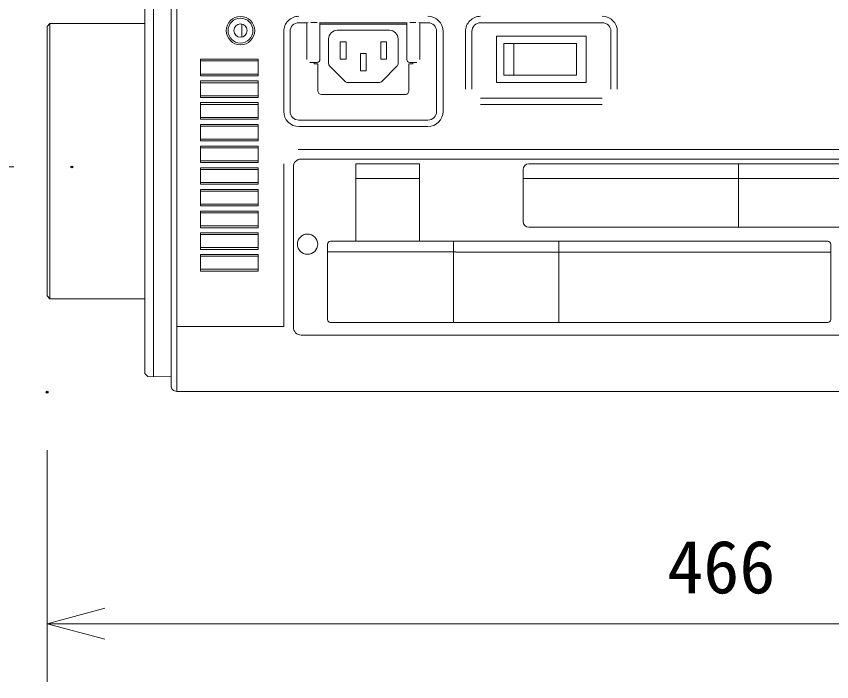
# Model space of a CAD drawing. Units: millimetres, scale not verified. Extents: x -63 to 62, y -57 to 57.
# Drawn here: x 13.53 to 41.7, y -4.92 to 18.06 of the extents above; entities that cross this region are included whole.
import ezdxf
from ezdxf.enums import TextEntityAlignment as Align

# ---------------------------------------------------------------- set-up
doc = ezdxf.new("R2010")
doc.units = ezdxf.units.MM
doc.header["$LTSCALE"] = 0.125
doc.header["$PDMODE"] = 32
doc.header["$PDSIZE"] = 0.0625
for name, color, linetype, lineweight in [('0-0_0', 7, 'Continuous', 18), ('0-4_GAIKEI', 7, 'Continuous', 18), ('0-5_SUNPO', 7, 'Continuous', 18)]:
    doc.layers.add(name, color=color, linetype=linetype, lineweight=lineweight)
doc.layers.add('0-1_DEFPOINTS', color=7, linetype='Continuous')
doc.styles.add('ＭＳ ゴシック', font='')
doc.styles.get('ＭＳ ゴシック').set_extended_font_data('MS Gothic')

# ---------------------------------------------------------------- blocks, each defined once
blk = doc.blocks.new('_OPEN30')
at = {"layer": '0-0_0'}
blk.add_line((0, 0), (-1, 0), dxfattribs=at)
blk.add_lwpolyline([(-1, 0.26795), (0, 0), (-1, -0.26795)], dxfattribs=at)
blk = doc.blocks.new('D12')
at = {"layer": '0-1_DEFPOINTS'}
for p in [(10.6113, 31.6169), (2.6113, 12.9667), (10.6113, 12.9667)]:
    blk.add_point(p, dxfattribs=at)
at = {"layer": '0-5_SUNPO'}
for p, q in [((8.6113, 31.6169), (0.6113, 31.6169)), ((2.6113, 29.6169), (2.6113, 14.9667)), ((8.6113, 12.9667), (0.6113, 12.9667))]:
    blk.add_line(p, q, dxfattribs=at)
at = {"layer": '0-5_SUNPO', "xscale": 2, "yscale": 2}
for p, rotation in [((2.6113, 31.6169), 90), ((2.6113, 12.9667), 270)]:
    blk.add_blockref('_OPEN30', p, dxfattribs=dict(at, rotation=rotation))
at = {"layer": '0-5_SUNPO', "style": 'ＭＳ ゴシック'}
blk.add_text('185.5', height=1.833, rotation=90, dxfattribs=at).set_placement((2.1113, 19.1668), align=Align.BOTTOM_LEFT)
blk = doc.blocks.new('D7')
at = {"layer": '0-1_DEFPOINTS'}
blk.add_point((9.7527, 5.193), dxfattribs=at)
at = {"layer": '0-5_SUNPO'}
for p, q in [((9.7527, 3.193), (9.7527, -4.807)), ((11.7527, -2.807), (54.3527, -2.807))]:
    blk.add_line(p, q, dxfattribs=at)
at = {"layer": '0-5_SUNPO', "xscale": 2, "yscale": 2, "rotation": 180}
blk.add_blockref('_OPEN30', (9.7527, -2.807), dxfattribs=at)
at = {"layer": '0-5_SUNPO', "style": 'ＭＳ ゴシック'}
blk.add_text('466', height=1.833, dxfattribs=at).set_placement((31.1777, -2.307), align=Align.BOTTOM_LEFT)

msp = doc.modelspace()

# ---------------------------------------------------------------- linework, layer by layer
at = {"layer": '0-4_GAIKEI', "color": 1}
for p, q in [((19.0785, 5.1083), (19.0785, 20.6083)), ((18.2785, 20.0957), (18.2785, 5.6209)), ((14.6945, 17.8083), (14.6945, 15.4333)), ((21.3285, 17.3507), (21.3285, 17.7928)), ((23.5746, 17.8402), (23.2931, 17.8402)), ((27.7551, 17.8402), (27.4746, 17.8402)), ((33.7772, 17.8402), (29.5746, 17.8402)), ((22.772, 14.7761), (22.772, 17.5402)), ((22.9931, 17.5402), (22.9931, 14.7761)), ((28.0551, 14.7761), (28.0551, 17.5402)), ((28.2762, 17.5402), (28.2762, 14.7761)), ((29.0535, 15.5401), (29.0535, 17.5402)), ((29.2746, 17.5402), (29.2746, 15.5401)), ((34.0772, 15.5401), (34.0772, 17.5402)), ((34.2983, 17.5402), (34.2983, 15.5401)), ((14.6945, 15.4333), (14.6945, 8.3083)), ((29.5744, 15.2402), (33.7774, 15.2402)), ((33.7774, 15.0192), (29.5744, 15.0192)), ((23.2931, 14.4761), (27.7551, 14.4761)), ((27.7551, 14.255), (23.2931, 14.255)), ((23.2745, 13.4619), (49.2154, 13.4644)), ((22.7758, 7.345), (22.7752, 12.9626)), ((23.375, 13.1322), (49.115, 13.1347)), ((23.105, 12.8622), (23.1055, 7.3222)), ((19.0785, 7.3483), (22.7758, 7.3483)), ((23.3756, 7.0522), (49.1156, 7.0547))]:
    msp.add_line(p, q, dxfattribs=at)
at = {"layer": '0-4_GAIKEI'}
for p, q in [((17.9785, 13.48), (17.9785, 19.9909)), ((14.5945, 17.7083), (14.6945, 17.8083)), ((14.6945, 17.8083), (17.9785, 17.8083)), ((23.5746, 17.8402), (23.6129, 17.8502)), ((23.5746, 16.5682), (23.5746, 17.8402)), ((23.9245, 17.8533), (23.7121, 17.8533)), ((24.0245, 17.8498), (24.0246, 16.5682)), ((27.0233, 17.8402), (24.0258, 17.8402)), ((27.0233, 17.7902), (24.0258, 17.7902)), ((27.0246, 16.5682), (27.0246, 17.8498)), ((27.3371, 17.8533), (27.1246, 17.8533)), ((27.4745, 17.8402), (27.4362, 17.8502)), ((27.4746, 17.8402), (27.4746, 16.5682)), ((14.5945, 17.7083), (14.5945, 15.3833)), ((24.0244, 17.6738), (24.0258, 17.6752)), ((24.0258, 17.5131), (24.0244, 17.5145)), ((24.6246, 17.5782), (26.4246, 17.5782)), ((27.0247, 17.6738), (27.0233, 17.6752)), ((27.0233, 17.5131), (27.0247, 17.5145)), ((24.3246, 17.1282), (24.3246, 17.2782)), ((26.7246, 17.2782), (26.7246, 17.1282)), ((30.1262, 17.3765), (33.2229, 17.3765)), ((30.1262, 15.7798), (30.1262, 17.3765)), ((33.2229, 17.3765), (33.2229, 15.7798)), ((24.3246, 16.4403), (24.3246, 17.1282)), ((24.9246, 17.1782), (24.9246, 16.5782)), ((26.1246, 17.1782), (26.1246, 16.5782)), ((26.1246, 17.1782), (26.3246, 17.1782)), ((26.3246, 17.1782), (26.3246, 16.7782)), ((26.7246, 17.1282), (26.7246, 16.4403)), ((30.3746, 17.1282), (30.3746, 16.0282)), ((30.7246, 17.1282), (30.3746, 17.1282)), ((30.7246, 16.0282), (30.7246, 17.1282)), ((30.7246, 17.1282), (32.8886, 17.1282)), ((32.8886, 16.0282), (32.8886, 17.1282)), ((25.6246, 16.7782), (25.6246, 16.3782)), ((26.3246, 16.5782), (26.3246, 16.7782)), ((19.8979, 16.0078), (19.8979, 16.5791)), ((19.8979, 16.5791), (21.8912, 16.5791)), ((19.8979, 16.5185), (21.8912, 16.5185)), ((21.8912, 16.5791), (21.8912, 16.0078)), ((23.7121, 16.4682), (23.6755, 16.4682)), ((23.9246, 16.4682), (23.7121, 16.4682)), ((23.819, 16.4182), (23.819, 16.4682)), ((23.9531, 16.4182), (23.819, 16.4182)), ((23.9531, 15.4861), (23.9531, 16.4182)), ((25.4246, 16.1782), (25.4246, 16.3782)), ((25.6246, 16.3782), (25.6246, 16.1782)), ((26.1246, 16.5782), (26.3246, 16.5782)), ((27.0968, 16.4182), (27.0972, 15.4862)), ((27.2301, 16.4182), (27.0968, 16.4182)), ((27.3371, 16.4682), (27.1246, 16.4682)), ((27.2301, 16.4682), (27.2301, 16.4182)), ((27.3737, 16.4682), (27.3371, 16.4682)), ((21.8912, 16.0688), (19.8979, 16.0688)), ((24.8806, 15.8221), (24.3685, 16.3342)), ((25.6246, 16.1782), (25.4246, 16.1782)), ((26.6806, 16.3342), (26.1685, 15.8221)), ((21.8912, 16.0078), (19.8979, 16.0078)), ((19.8979, 15.8297), (21.8912, 15.8297)), ((19.8979, 15.2584), (19.8979, 15.8297)), ((21.8912, 15.8297), (21.8912, 15.2584)), ((26.0624, 15.7782), (24.9867, 15.7782)), ((33.2229, 15.7798), (30.1262, 15.7798)), ((30.3746, 16.0282), (30.7246, 16.0282)), ((32.8886, 16.0282), (30.7246, 16.0282)), ((19.8979, 15.7691), (21.8912, 15.7691)), ((14.5945, 15.3833), (14.5945, 8.4083)), ((21.8912, 15.3194), (19.8979, 15.3194)), ((21.8912, 15.2584), (19.8979, 15.2584)), ((26.9772, 15.3661), (24.0731, 15.3661)), ((19.8979, 14.509), (19.8979, 15.0803)), ((19.8979, 15.0803), (21.8912, 15.0803)), ((19.8979, 15.0197), (21.8912, 15.0197)), ((21.8912, 15.0803), (21.8912, 14.509)), ((21.8912, 14.57), (19.8979, 14.57)), ((21.8912, 14.509), (19.8979, 14.509)), ((19.8979, 13.7596), (19.8979, 14.3309)), ((19.8979, 14.3309), (21.8912, 14.3309)), ((19.8979, 14.2703), (21.8912, 14.2703)), ((21.8912, 14.3309), (21.8912, 13.7596)), ((21.8912, 13.8206), (19.8979, 13.8206)), ((21.8912, 13.7596), (19.8979, 13.7596)), ((19.8979, 13.5815), (21.8912, 13.5815)), ((19.8979, 13.0103), (19.8979, 13.5815)), ((21.8912, 13.5815), (21.8912, 13.0103)), ((17.9785, 5.7258), (17.9785, 13.48)), ((19.8979, 13.5209), (21.8912, 13.5209)), ((21.8912, 13.0712), (19.8979, 13.0712)), ((21.8912, 13.0103), (19.8979, 13.0103)), ((27.4609, 12.9661), (25.2609, 12.9661)), ((25.2609, 12.9661), (25.2609, 10.2933)), ((27.4609, 12.9661), (27.4609, 10.2933)), ((45.4561, 12.9661), (31.2403, 12.9661)), ((38.489, 12.9661), (38.489, 10.778)), ((19.8979, 12.2609), (19.8979, 12.8321)), ((19.8979, 12.8321), (21.8912, 12.8321)), ((19.8979, 12.7715), (21.8912, 12.7715)), ((21.8912, 12.8321), (21.8912, 12.2609)), ((31.0403, 10.978), (31.0403, 12.7661)), ((27.4609, 12.466), (25.2609, 12.466)), ((45.5561, 12.466), (31.0403, 12.466)), ((21.8912, 12.3218), (19.8979, 12.3218)), ((21.8912, 12.2609), (19.8979, 12.2609)), ((19.8979, 12.0827), (21.8912, 12.0827)), ((19.8979, 11.5115), (19.8979, 12.0827)), ((19.8979, 12.0221), (21.8912, 12.0221)), ((21.8912, 12.0827), (21.8912, 11.5115)), ((21.8912, 11.5724), (19.8979, 11.5724)), ((21.8912, 11.5115), (19.8979, 11.5115)), ((19.8979, 11.3333), (21.8912, 11.3333)), ((19.8979, 10.7621), (19.8979, 11.3333)), ((19.8979, 11.2727), (21.8912, 11.2727)), ((21.8912, 11.3333), (21.8912, 10.7621)), ((21.8912, 10.823), (19.8979, 10.823)), ((21.8912, 10.7621), (19.8979, 10.7621)), ((45.4561, 10.778), (31.2403, 10.778)), ((19.8979, 10.0127), (19.8979, 10.5839)), ((19.8979, 10.5839), (21.8912, 10.5839)), ((19.8979, 10.5233), (21.8912, 10.5233)), ((21.8912, 10.5839), (21.8912, 10.0127)), ((24.2859, 10.1933), (24.2859, 7.5893)), ((28.7206, 10.2933), (24.3859, 10.2933)), ((28.6341, 7.4893), (28.6341, 10.2933)), ((41.5712, 10.2916), (28.7206, 10.2916)), ((32.2741, 7.4876), (32.2741, 10.2916)), ((41.6712, 10.1916), (41.6712, 7.5876)), ((21.8912, 10.0736), (19.8979, 10.0736)), ((21.8912, 10.0127), (19.8979, 10.0127)), ((28.7206, 9.9226), (24.2859, 9.9226)), ((41.6712, 9.9208), (28.7206, 9.9208)), ((19.8979, 9.8345), (21.8912, 9.8345)), ((19.8979, 9.2633), (19.8979, 9.8345)), ((19.8979, 9.7739), (21.8912, 9.7739)), ((21.8912, 9.8345), (21.8912, 9.2633)), ((21.8912, 9.3242), (19.8979, 9.3242)), ((21.8912, 9.2633), (19.8979, 9.2633)), ((14.6945, 8.3083), (14.5946, 8.4083)), ((17.9785, 8.3083), (14.6945, 8.3083)), ((28.7206, 7.4893), (24.3859, 7.4893)), ((41.5712, 7.4876), (28.7206, 7.4876)), ((18.078, 5.6245), (17.9785, 5.7258)), ((18.078, 5.6245), (18.8785, 5.6101)), ((19.0785, 5.1083), (61.0445, 5.1083))]:
    msp.add_line(p, q, dxfattribs=at)
for points in [[(18.8785, 20.4083), (18.8785, 18.3683), (18.8785, 7.3483), (18.8785, 5.3083)], [(24.9246, 17.1782), (24.7246, 17.1782), (24.7246, 16.7782)], [(24.9246, 16.5782), (24.7246, 16.5782), (24.7246, 16.7782)], [(25.4246, 16.3782), (25.4246, 16.7782), (25.6246, 16.7782)]]:
    msp.add_lwpolyline(points, dxfattribs=at)
at = {"layer": '0-4_GAIKEI', "color": 1}
for radius in [0.4905, 0.43, 0.23]:
    msp.add_circle((21.2785, 17.5683), radius, dxfattribs=at)
at = {"layer": '0-4_GAIKEI'}
msp.add_circle((23.5953, 10.1922), 0.35, dxfattribs=at)
at = {"layer": '0-4_GAIKEI', "color": 1}
for centre, radius, start, end in [((23.2931, 17.5402), 0.5211, 89.99996, 180), ((27.7551, 17.5402), 0.5211, 359.99998, 89.99996), ((29.5746, 17.5402), 0.5211, 89.99996, 180), ((33.7772, 17.5402), 0.5211, 359.99998, 89.99996), ((23.2931, 17.5402), 0.3, 89.99996, 180), ((27.7551, 17.5402), 0.3, 359.99998, 89.99996), ((29.5746, 17.5402), 0.3, 89.99996, 180), ((33.7772, 17.5402), 0.3, 359.99998, 89.99996), ((23.2931, 14.7761), 0.5211, 180, 269.99998), ((23.2931, 14.7761), 0.3, 180, 269.99998), ((27.7551, 14.7761), 0.5211, 270, 359.99998), ((27.7551, 14.7761), 0.3, 270, 359.99998), ((23.375, 12.8622), 0.27, 90.00549, 180.00549), ((23.3755, 7.3222), 0.27, 180.00549, 270.00549)]:
    msp.add_arc(centre, radius, start, end, dxfattribs=at)
at = {"layer": '0-4_GAIKEI'}
for centre, radius, start, end in [((24.6246, 17.2782), 0.3, 89.99996, 180), ((26.4246, 17.2782), 0.3, 359.99998, 89.99996), ((23.9246, 16.5682), 0.1, 270, 0.00129), ((24.4746, 16.4403), 0.15, 180, 224.99996), ((26.5746, 16.4403), 0.15, 315, 359.99998), ((27.1246, 16.5682), 0.1, 179.99864, 269.99998), ((24.9867, 15.9282), 0.15, 224.99996, 269.99998), ((26.0624, 15.9282), 0.15, 270, 315), ((24.0731, 15.4861), 0.12, 180.00002, 270), ((26.9772, 15.4861), 0.12, 270, 0.02583), ((31.2403, 12.7661), 0.2, 90, 180), ((31.2403, 10.978), 0.2, 180, 270), ((24.3859, 10.1933), 0.1, 90, 180), ((41.5712, 10.1916), 0.1, 0, 90), ((24.3859, 7.5893), 0.1, 180, 270), ((41.5712, 7.5876), 0.1, 270, 0), ((19.0785, 5.3083), 0.2, 180, 270.00004)]:
    msp.add_arc(centre, radius, start, end, dxfattribs=at)

# ---------------------------------------------------------------- block references
at = {"layer": '0-5_SUNPO'}
for name in ['D12', 'D7']:
    msp.add_blockref(name, (4.8418, -0.1084), dxfattribs=at)

doc.saveas('drawing.dxf')
